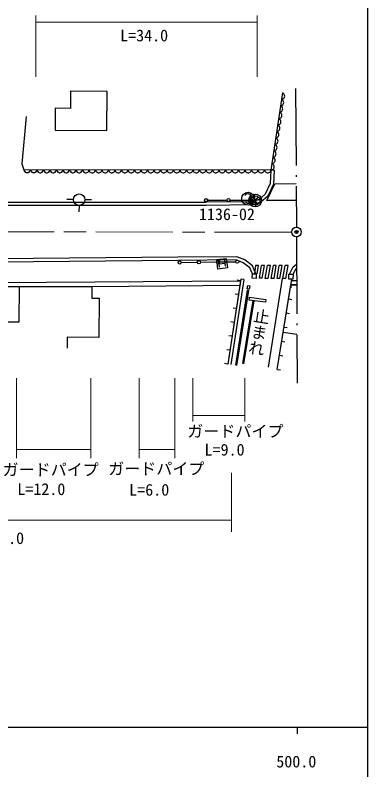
# Model space of a CAD drawing. Units: millimetres, scale not verified. Extents: x 40006 to 680102, y 20003 to 380057.
# Drawn here: x 524110 to 579087, y 198387 to 316115 of the extents above; entities that cross this region are included whole.
import ezdxf
from ezdxf.enums import TextEntityAlignment as Align

# ---------------------------------------------------------------- set-up
doc = ezdxf.new("R2010")
doc.units = ezdxf.units.MM
doc.header["$LTSCALE"] = 1000.15
doc.header["$PDMODE"] = 32
doc.header["$PDSIZE"] = 500
doc.linetypes.add('CHAIN', pattern=[18.5, 12, -1.5, 3.5, -1.5])
doc.linetypes.add('LONG_DASHED_DOTTED', pattern=[15.25, 12, -1.5, 0.25, -1.5])
for name, color, linetype, lineweight in [('M-BGD', 7, 'Continuous', 25), ('M-BMK', 2, 'CHAIN', 13), ('M-BMK-LINE', 2, 'LONG_DASHED_DOTTED', 25), ('M-BMK-SRVR', 3, 'Continuous', 25), ('M-STR-HTXT', 7, 'Continuous', 13), ('M-TTL-BAND', 7, 'Continuous', 25)]:
    doc.layers.add(name, color=color, linetype=linetype, lineweight=lineweight)
doc.layers.add('M-OTRS', color=6, linetype='Continuous')
doc.styles.add('@ＭＳ ゴシック', font='')
doc.styles.add('ＭＳ ゴシック', font='')
doc.styles.get('@ＭＳ ゴシック').set_extended_font_data('@MS Gothic')
doc.styles.get('ＭＳ ゴシック').set_extended_font_data('MS Gothic')

msp = doc.modelspace()

# ---------------------------------------------------------------- linework, layer by layer
at = {"layer": 'M-BGD'}
for p, q in [((532753, 304259), (532728, 301552)), ((538460, 304207), (532753, 304259)), ((538405, 298090), (538460, 304207)), ((565764, 303975), (563982, 291954)), ((530365, 301574), (530334, 298163)), ((532728, 301552), (530365, 301574)), ((525819, 300316), (525149, 292925)), ((530334, 298163), (538405, 298090)), ((525149, 292925), (525491, 291964)), ((563982, 291954), (525491, 291964)), ((563982, 291954), (563866, 289862)), ((563982, 291954), (563866, 289862)), ((564482, 291926), (563982, 291954)), ((564482, 291926), (564360, 289741)), ((563866, 289862), (563096, 288165)), ((563866, 289862), (563096, 288165)), ((563317, 287199), (564583, 289812)), ((564360, 289741), (563506, 287857)), ((564583, 289812), (567905, 289827)), ((533196, 287330), (532196, 287330)), ((534996, 287349), (535996, 287369)), ((554126, 287251), (557118, 287261)), ((557618, 287262), (560609, 287271)), ((562508, 287319), (560532, 287076)), ((561992, 287776), (561052, 286618)), ((561947, 286584), (561097, 287810)), ((562167, 287368), (561125, 287004)), ((561641, 286210), (561399, 288185)), ((563096, 288165), (562167, 287368)), ((563096, 288165), (562167, 287368)), ((562167, 287368), (562487, 287452)), ((563506, 287857), (562421, 286927)), ((492730, 286934), (553903, 286936)), ((553907, 286436), (492730, 286434)), ((534076, 286430), (534054, 285430)), ((561125, 287004), (553903, 286936)), ((561125, 287004), (553903, 286936)), ((561212, 286504), (553907, 286436)), ((560622, 286757), (561125, 287004)), ((562421, 286927), (561212, 286504)), ((567920, 287209), (563317, 287199)), ((549460, 278339), (479822, 277740)), ((549465, 277839), (480275, 277244)), ((558638, 278429), (549460, 278339)), ((558547, 277928), (549465, 277839)), ((556884, 276932), (556770, 277862)), ((559651, 277500), (558547, 277928)), ((559900, 277940), (558638, 278429)), ((561127, 276987), (559900, 277940)), ((550011, 277527), (552502, 277565)), ((553002, 277573), (555494, 277611)), ((555954, 276817), (555839, 277748)), ((556827, 277397), (555897, 277283)), ((555994, 277619), (558485, 277656)), ((560715, 276674), (559651, 277500)), ((561090, 275759), (560715, 276674)), ((561637, 275742), (561127, 276987)), ((561598, 277060), (561391, 275760)), ((562057, 277058), (561598, 277060)), ((561833, 275761), (562057, 277058)), ((562172, 275061), (562516, 277057)), ((562975, 277055), (562516, 277057)), ((562632, 275059), (562975, 277055)), ((563091, 275057), (563434, 277053)), ((563894, 277051), (563434, 277053)), ((563550, 275056), (563894, 277051)), ((564009, 275054), (564353, 277049)), ((564812, 277047), (564353, 277049)), ((564468, 275052), (564812, 277047)), ((564928, 275050), (565271, 277046)), ((565730, 277044), (565271, 277046)), ((565387, 275048), (565730, 277044)), ((565846, 275046), (566190, 277042)), ((566649, 277040), (566190, 277042)), ((566305, 275045), (566649, 277040)), ((566874, 275694), (567466, 276866)), ((567466, 276866), (567977, 277275)), ((561069, 275058), (561090, 275759)), ((561090, 275759), (561692, 275740)), ((561833, 275759), (561391, 275760)), ((561692, 275740), (561670, 275039)), ((566775, 274936), (566785, 275695)), ((566785, 275695), (567425, 275687)), ((567425, 275687), (567415, 274928)), ((567424, 275674), (567863, 276544)), ((567863, 276544), (567980, 276638)), ((477437, 274040), (559232, 274685)), ((559271, 274940), (557259, 261681)), ((559232, 274685), (557259, 261681)), ((559766, 274865), (557753, 261606)), ((559232, 274685), (558738, 274760)), ((559766, 274865), (559271, 274940)), ((561670, 275039), (561069, 275058)), ((562632, 275059), (562172, 275061)), ((563550, 275056), (563091, 275057)), ((563594, 261219), (565803, 275053)), ((564468, 275052), (564009, 275054)), ((565387, 275048), (564928, 275050)), ((564968, 260852), (567215, 274925)), ((566305, 275045), (565846, 275046)), ((567415, 274928), (566775, 274936)), ((567180, 274705), (567991, 274734)), ((476083, 273276), (524803, 273796)), ((524754, 268269), (524803, 273796)), ((524803, 273796), (536065, 273782)), ((536065, 273782), (536049, 271980)), ((536065, 273782), (559129, 274003)), ((558490, 261491), (560315, 273211)), ((558688, 261460), (560512, 273180)), ((560265, 273402), (560357, 273933)), ((560587, 273347), (560265, 273402)), ((560512, 273180), (560315, 273211)), ((560357, 273933), (560678, 273878)), ((560678, 273878), (560587, 273347)), ((564968, 260852), (567075, 274051)), ((567995, 274081), (567075, 274051)), ((567075, 274051), (567995, 274081)), ((567996, 273929), (567075, 274051)), ((567075, 274051), (567569, 273973)), ((567075, 274051), (567092, 273552)), ((567995, 274081), (568011, 273582)), ((536049, 271980), (537192, 271970)), ((537192, 271970), (537137, 265829)), ((558904, 272517), (558409, 272592)), ((560582, 271656), (560640, 272109)), ((560640, 272109), (563173, 271780)), ((559613, 261751), (561195, 271577)), ((559761, 261727), (561343, 271553)), ((563114, 271328), (560582, 271656)), ((563173, 271780), (563114, 271328)), ((566724, 271852), (567218, 271773)), ((558575, 270350), (558080, 270425)), ((566373, 269652), (566867, 269573)), ((522264, 268291), (524754, 268269)), ((558246, 268183), (557751, 268258)), ((566022, 267452), (566515, 267373)), ((557917, 266015), (557422, 266091)), ((568039, 266287), (565884, 266592)), ((532218, 265873), (532203, 264165)), ((537137, 265829), (532218, 265873)), ((565670, 265252), (566164, 265173)), ((557588, 263848), (557094, 263923)), ((565319, 263052), (565813, 262973)), ((557259, 261681), (556765, 261756)), ((564968, 260852), (565462, 260773))]:
    msp.add_line(p, q, dxfattribs=at)
for points in [[(565615, 302973), (565736, 302994), (565843, 303039), (565967, 303121), (566044, 303222), (566099, 303334), (566122, 303489), (566102, 303612), (566058, 303732), (565962, 303846), (565873, 303918), (565764, 303975)], [(565467, 301971), (565588, 301992), (565694, 302037), (565819, 302119), (565895, 302220), (565950, 302332), (565973, 302487), (565953, 302611), (565909, 302730), (565814, 302844), (565724, 302916), (565615, 302973)], [(565318, 300969), (565439, 300990), (565546, 301036), (565670, 301117), (565747, 301218), (565802, 301330), (565825, 301486), (565805, 301609), (565761, 301728), (565665, 301842), (565576, 301914), (565467, 301971)], [(565170, 299968), (565291, 299988), (565397, 300034), (565522, 300115), (565598, 300216), (565653, 300329), (565676, 300484), (565656, 300607), (565612, 300726), (565517, 300840), (565428, 300912), (565318, 300969)], [(565021, 298966), (565142, 298986), (565249, 299032), (565373, 299113), (565450, 299215), (565505, 299327), (565528, 299482), (565508, 299605), (565464, 299725), (565368, 299839), (565279, 299911), (565170, 299968)], [(564725, 296962), (564845, 296983), (564952, 297029), (565077, 297110), (565153, 297211), (565208, 297323), (565231, 297479), (565211, 297602), (565167, 297721), (565071, 297835), (564982, 297907), (564873, 297964)], [(564873, 297964), (564994, 297985), (565100, 298030), (565225, 298112), (565301, 298213), (565357, 298325), (565380, 298480), (565359, 298604), (565316, 298723), (565220, 298837), (565131, 298909), (565021, 298966)], [(564576, 295961), (564697, 295981), (564804, 296027), (564928, 296108), (565005, 296209), (565060, 296322), (565083, 296477), (565063, 296600), (565019, 296719), (564923, 296833), (564834, 296905), (564725, 296962)], [(564428, 294959), (564549, 294979), (564655, 295025), (564780, 295106), (564856, 295208), (564911, 295320), (564934, 295475), (564914, 295598), (564870, 295717), (564775, 295831), (564685, 295904), (564576, 295961)], [(564279, 293957), (564400, 293978), (564507, 294023), (564631, 294105), (564708, 294206), (564763, 294318), (564786, 294473), (564766, 294597), (564722, 294716), (564626, 294830), (564537, 294902), (564428, 294959)], [(564131, 292955), (564252, 292976), (564358, 293022), (564483, 293103), (564559, 293204), (564614, 293316), (564637, 293472), (564617, 293595), (564573, 293714), (564478, 293828), (564389, 293900), (564279, 293957)], [(563982, 291954), (564103, 291974), (564210, 292020), (564335, 292101), (564411, 292202), (564466, 292315), (564489, 292470), (564469, 292593), (564425, 292712), (564329, 292826), (564240, 292898), (564131, 292955)], [(525491, 291964), (525529, 291848), (525590, 291749), (525688, 291638), (525800, 291577), (525919, 291539), (526076, 291539), (526195, 291577), (526306, 291638), (526405, 291749), (526463, 291848), (526504, 291964)], [(526504, 291964), (526542, 291848), (526603, 291749), (526701, 291637), (526813, 291577), (526932, 291539), (527089, 291539), (527208, 291577), (527319, 291637), (527418, 291749), (527476, 291847), (527517, 291964)], [(527517, 291964), (527555, 291847), (527616, 291749), (527714, 291637), (527826, 291576), (527945, 291538), (528102, 291538), (528221, 291576), (528332, 291637), (528431, 291748), (528489, 291847), (528530, 291964)], [(528530, 291964), (528568, 291847), (528628, 291748), (528727, 291637), (528839, 291576), (528958, 291538), (529115, 291538), (529234, 291576), (529345, 291637), (529444, 291748), (529502, 291847), (529543, 291963)], [(529543, 291963), (529581, 291847), (529641, 291748), (529740, 291637), (529852, 291576), (529971, 291538), (530128, 291538), (530247, 291576), (530358, 291636), (530457, 291748), (530515, 291847), (530556, 291963)], [(530556, 291963), (530594, 291847), (530654, 291748), (530753, 291636), (530865, 291576), (530984, 291537), (531141, 291537), (531260, 291575), (531371, 291636), (531470, 291748), (531528, 291846), (531569, 291963)], [(531569, 291963), (531607, 291846), (531667, 291747), (531766, 291636), (531877, 291575), (531996, 291537), (532153, 291537), (532272, 291575), (532384, 291636), (532483, 291747), (532541, 291846), (532582, 291962)], [(532582, 291962), (532619, 291846), (532680, 291747), (532779, 291636), (532890, 291575), (533009, 291537), (533166, 291537), (533285, 291575), (533397, 291636), (533496, 291747), (533554, 291846), (533594, 291962)], [(533594, 291962), (533632, 291846), (533693, 291747), (533792, 291635), (533903, 291575), (534022, 291537), (534179, 291537), (534298, 291575), (534410, 291635), (534509, 291747), (534567, 291845), (534607, 291962)], [(534607, 291962), (534645, 291845), (534706, 291747), (534805, 291635), (534916, 291574), (535035, 291536), (535192, 291536), (535311, 291574), (535423, 291635), (535522, 291746), (535580, 291845), (535620, 291962)], [(535620, 291962), (535658, 291845), (535719, 291746), (535818, 291635), (535929, 291574), (536048, 291536), (536205, 291536), (536324, 291574), (536436, 291635), (536534, 291746), (536593, 291845), (536633, 291961)], [(536633, 291961), (536671, 291845), (536732, 291746), (536831, 291635), (536942, 291574), (537061, 291536), (537218, 291536), (537337, 291574), (537449, 291634), (537547, 291746), (537606, 291845), (537646, 291961)], [(537646, 291961), (537684, 291845), (537745, 291746), (537844, 291634), (537955, 291574), (538074, 291535), (538231, 291535), (538350, 291573), (538462, 291634), (538560, 291746), (538619, 291844), (538659, 291961)], [(538659, 291961), (538697, 291844), (538758, 291745), (538857, 291634), (538968, 291573), (539087, 291535), (539244, 291535), (539363, 291573), (539474, 291634), (539573, 291745), (539632, 291844), (539672, 291960)], [(539672, 291960), (539710, 291844), (539771, 291745), (539870, 291634), (539981, 291573), (540100, 291535), (540257, 291535), (540376, 291573), (540487, 291634), (540586, 291745), (540644, 291844), (540685, 291960)], [(540685, 291960), (540723, 291844), (540784, 291745), (540882, 291633), (540994, 291573), (541113, 291535), (541270, 291535), (541389, 291573), (541500, 291633), (541599, 291745), (541657, 291843), (541698, 291960)], [(541698, 291960), (541736, 291843), (541797, 291745), (541895, 291633), (542007, 291572), (542126, 291534), (542283, 291534), (542402, 291572), (542513, 291633), (542612, 291744), (542670, 291843), (542711, 291960)], [(542711, 291960), (542749, 291843), (542810, 291744), (542908, 291633), (543020, 291572), (543139, 291534), (543296, 291534), (543415, 291572), (543526, 291633), (543625, 291744), (543683, 291843), (543724, 291959)], [(543724, 291959), (543762, 291843), (543823, 291744), (543921, 291633), (544033, 291572), (544152, 291534), (544309, 291534), (544428, 291572), (544539, 291632), (544638, 291744), (544696, 291843), (544737, 291959)], [(544737, 291959), (544775, 291843), (544835, 291744), (544934, 291632), (545046, 291572), (545165, 291533), (545322, 291533), (545441, 291571), (545552, 291632), (545651, 291744), (545709, 291842), (545750, 291959)], [(545750, 291959), (545788, 291842), (545848, 291743), (545947, 291632), (546059, 291571), (546178, 291533), (546335, 291533), (546454, 291571), (546565, 291632), (546664, 291743), (546722, 291842), (546763, 291958)], [(546763, 291958), (546801, 291842), (546861, 291743), (546960, 291632), (547071, 291571), (547190, 291533), (547347, 291533), (547466, 291571), (547578, 291632), (547677, 291743), (547735, 291842), (547776, 291958)], [(547776, 291958), (547813, 291842), (547874, 291743), (547973, 291631), (548084, 291571), (548203, 291533), (548360, 291533), (548479, 291571), (548591, 291631), (548690, 291743), (548748, 291841), (548788, 291958)], [(548788, 291958), (548826, 291841), (548887, 291743), (548986, 291631), (549097, 291570), (549216, 291532), (549373, 291532), (549492, 291570), (549604, 291631), (549703, 291742), (549761, 291841), (549801, 291958)], [(549801, 291958), (549839, 291841), (549900, 291742), (549999, 291631), (550110, 291570), (550229, 291532), (550386, 291532), (550505, 291570), (550617, 291631), (550716, 291742), (550774, 291841), (550814, 291957)], [(550814, 291957), (550852, 291841), (550913, 291742), (551012, 291631), (551123, 291570), (551242, 291532), (551399, 291532), (551518, 291570), (551630, 291630), (551728, 291742), (551787, 291841), (551827, 291957)], [(551827, 291957), (551865, 291841), (551926, 291742), (552025, 291630), (552136, 291570), (552255, 291531), (552412, 291531), (552531, 291569), (552643, 291630), (552741, 291742), (552800, 291840), (552840, 291957)], [(552840, 291957), (552878, 291840), (552939, 291741), (553038, 291630), (553149, 291569), (553268, 291531), (553425, 291531), (553544, 291569), (553656, 291630), (553754, 291741), (553813, 291840), (553853, 291956)], [(553853, 291956), (553891, 291840), (553952, 291741), (554051, 291630), (554162, 291569), (554281, 291531), (554438, 291531), (554557, 291569), (554668, 291630), (554767, 291741), (554826, 291840), (554866, 291956)], [(554866, 291956), (554904, 291840), (554965, 291741), (555064, 291629), (555175, 291569), (555294, 291531), (555451, 291531), (555570, 291569), (555681, 291629), (555780, 291741), (555838, 291839), (555879, 291956)], [(555879, 291956), (555917, 291839), (555978, 291741), (556076, 291629), (556188, 291568), (556307, 291530), (556464, 291530), (556583, 291568), (556694, 291629), (556793, 291740), (556851, 291839), (556892, 291956)], [(556892, 291956), (556930, 291839), (556991, 291740), (557089, 291629), (557201, 291568), (557320, 291530), (557477, 291530), (557596, 291568), (557707, 291629), (557806, 291740), (557864, 291839), (557905, 291955)], [(557905, 291955), (557943, 291839), (558004, 291740), (558102, 291629), (558214, 291568), (558333, 291530), (558490, 291530), (558609, 291568), (558720, 291628), (558819, 291740), (558877, 291839), (558918, 291955)], [(558918, 291955), (558956, 291839), (559017, 291740), (559115, 291628), (559227, 291568), (559346, 291529), (559503, 291529), (559622, 291567), (559733, 291628), (559832, 291740), (559890, 291838), (559931, 291955)], [(559931, 291955), (559969, 291838), (560029, 291739), (560128, 291628), (560240, 291567), (560359, 291529), (560516, 291529), (560635, 291567), (560746, 291628), (560845, 291739), (560903, 291838), (560944, 291954)], [(560944, 291954), (560982, 291838), (561042, 291739), (561141, 291628), (561253, 291567), (561372, 291529), (561529, 291529), (561648, 291567), (561759, 291628), (561858, 291739), (561916, 291838), (561957, 291954)], [(561957, 291954), (561995, 291838), (562055, 291739), (562154, 291627), (562265, 291567), (562384, 291529), (562541, 291529), (562661, 291567), (562772, 291627), (562871, 291739), (562929, 291837), (562970, 291954)], [(562970, 291954), (563008, 291837), (563068, 291739), (563167, 291627), (563278, 291566), (563397, 291528), (563554, 291528), (563673, 291566), (563785, 291627), (563884, 291738), (563942, 291837), (563982, 291954)], [(560039, 286965), (560091, 286875), (560169, 286814), (560270, 286771), (560387, 286755), (560581, 286779), (560731, 286828), (560877, 286957), (560954, 287107), (560969, 287311), (560909, 287797), (560844, 288001), (560754, 288116), (560598, 288202), (560414, 288220), (560226, 288197), (560083, 288164), (560014, 288110), (559953, 288037), (559932, 287964)]]:
    msp.add_lwpolyline(points, dxfattribs=at)
msp.add_lwpolyline([(557015, 278176), (557198, 276687), (555709, 276504), (555526, 277993)], close=True, dxfattribs=at)
for centre, radius in [((560418, 287490), 995), ((534096, 287330), 896), ((553876, 287251), 249), ((557368, 287261), 249), ((561520, 287197), 995), ((560859, 287272), 249), ((561520, 287197), 746), ((567948, 282288), 22.5), ((555744, 277615), 249), ((558735, 277660), 249), ((549761, 277524), 249), ((552752, 277569), 249)]:
    msp.add_circle(centre, radius, dxfattribs=at)
at = {"layer": 'M-BMK'}
msp.add_line((567198, 282267), (468316, 282351), dxfattribs=at)
at = {"layer": 'M-BMK-LINE'}
for p, q in [((567821, 304661), (567944, 283035)), ((567953, 281516), (568082, 258708))]:
    msp.add_line(p, q, dxfattribs=at)
at = {"layer": 'M-BMK-SRVR'}
msp.add_circle((567948, 282288), 746, dxfattribs=at)
at = {"layer": 'M-OTRS'}
msp.add_point((567948, 282294), dxfattribs=at)
at = {"layer": 'M-STR-HTXT'}
for p, q in [((527364, 316030), (527364, 306494)), ((561809, 316030), (561809, 306494)), ((561809, 315017), (527364, 315017)), ((524324, 259484), (524324, 247028)), ((535919, 259484), (535919, 247028)), ((543461, 259484), (543461, 247028)), ((548976, 259484), (548976, 247028)), ((551790, 259484), (551790, 252703)), ((559895, 259484), (559895, 252703)), ((551790, 253669), (559895, 253669)), ((524324, 248379), (535919, 248379)), ((543461, 248379), (548976, 248379)), ((557816, 244732), (557816, 236061)), ((557816, 244430), (557816, 235503)), ((476206, 237327), (557816, 237327))]:
    msp.add_line(p, q, dxfattribs=at)
at = {"layer": 'M-TTL-BAND'}
for p, q in [((579087, 20003), (579087, 370056)), ((40006, 205031), (579087, 205031)), ((568085, 205031), (568085, 204031))]:
    msp.add_line(p, q, dxfattribs=at)

# ---------------------------------------------------------------- texts
at = {"layer": 'M-BGD', "style": 'ＭＳ ゴシック'}
msp.add_text('1136-02', height=1833, dxfattribs=at).set_placement((552755, 283593), align=Align.BOTTOM_LEFT)
at = {"layer": 'M-BGD', "style": '@ＭＳ ゴシック'}
msp.add_text('止まれ', height=1833, rotation=260.9, dxfattribs=at).set_placement((561263, 270577), align=Align.BOTTOM_LEFT)
at = {"layer": 'M-STR-HTXT', "style": 'ＭＳ ゴシック'}
for s, p in [('L=34.0', (540476, 311474)), ('ガードパイプ', (550937, 249742)), ('L=9.0', (553635, 246863)), ('ガードパイプ', (522149, 243747)), ('ガードパイプ', (538611, 243895)), ('L=12.0', (524454, 240708)), ('L=6.0', (541895, 240611)), ('L=83.0', (518031, 233069))]:
    msp.add_text(s, height=1833, dxfattribs=at).set_placement(p, align=Align.BOTTOM_LEFT)
at = {"layer": 'M-TTL-BAND', "style": 'ＭＳ ゴシック'}
msp.add_text('500.0', height=1833, dxfattribs=at).set_placement((567930, 198224), align=Align.BOTTOM_CENTER)

doc.saveas('drawing.dxf')
